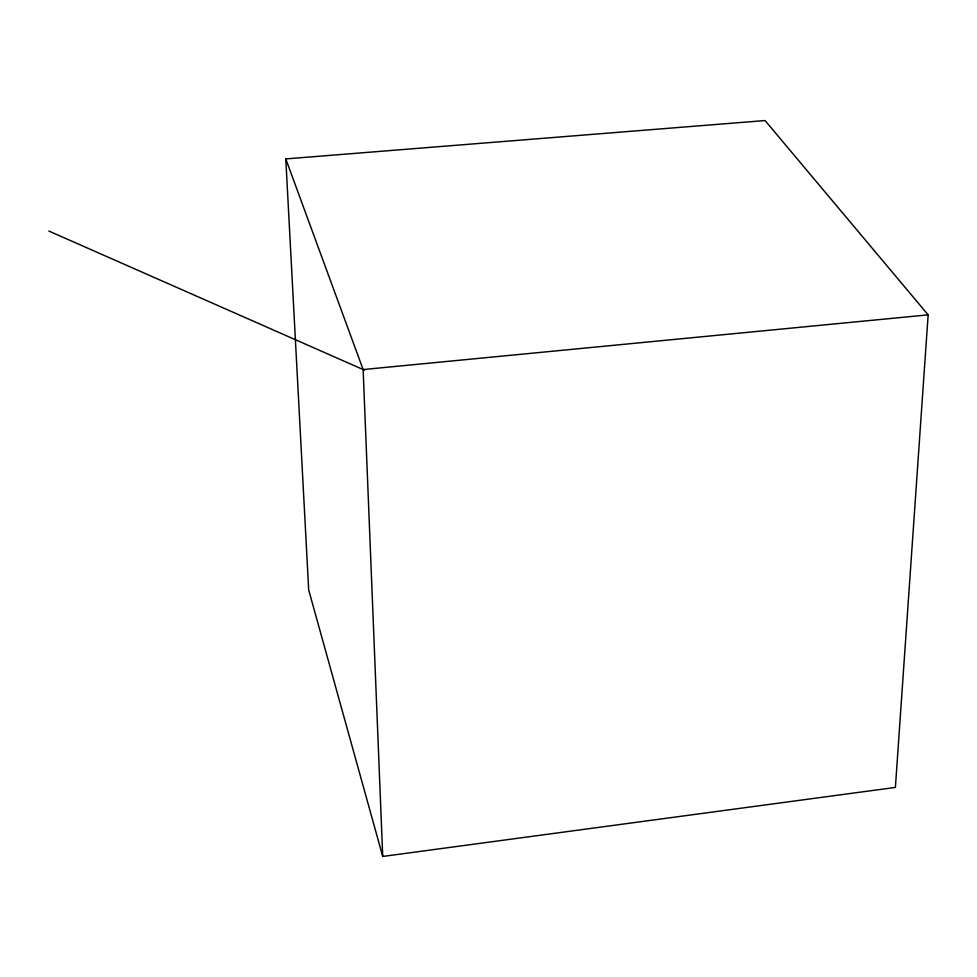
<?xml version="1.0" encoding="UTF-8"?>
<svg xmlns="http://www.w3.org/2000/svg" width="977" height="977" viewBox="0 0 977 977"><rect width="100%" height="100%" fill="white"/><g stroke="black" fill="none" stroke-linecap="round" stroke-linejoin="round"><path stroke-width="1.47" d="M928.15 314.863L895.396 787.425L382.728 856.45L308.695 589.986L285.785 158.909L765.064 120.55L928.15 314.863L363.126 369.562L285.785 158.909M48.85 231.048L364.531 370.173M363.126 369.562L382.728 856.45"/></g></svg>
